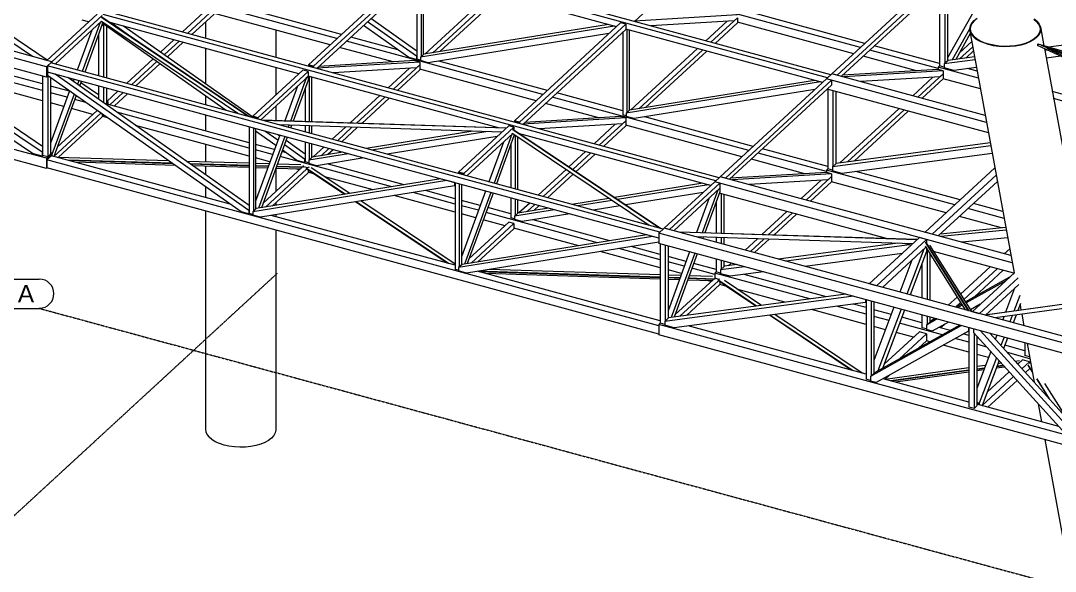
# Model space of a CAD drawing. Header units: millimetres. Extents: x 71565 to 189565, y -51699 to 32301.
# Drawn here: x 86379 to 97863, y 16828 to 22938 of the extents above; entities that cross this region are included whole.
import ezdxf

# ---------------------------------------------------------------- set-up
doc = ezdxf.new("R2010")
doc.units = ezdxf.units.MM
doc.linetypes.add('XKITLINE00', pattern=[0])
doc.linetypes.add('XKITLINE03', pattern=[6, 3, -1, 1, -1])
doc.layers.add('Maillage', color=1, linetype='Continuous', lineweight=0)
doc.layers.add('Piece', color=20, linetype='Continuous', lineweight=0)
doc.styles.add('ARIAL', font='Arial.ttf')

msp = doc.modelspace()

# ---------------------------------------------------------------- linework, layer by layer
at = {"layer": 'Maillage', "color": 0, "linetype": 'XKITLINE03', "lineweight": 0}
for p, q in [((81166, 12712), (89230, 20138)), ((86586, 19746), (137996, 5789))]:
    msp.add_line(p, q, dxfattribs=at)
at = {"layer": 'Maillage', "color": 0, "linetype": 'XKITLINE00', "lineweight": 0}
for p, q in [((86282, 20071), (86586, 20071)), ((86282, 19746), (86586, 19746))]:
    msp.add_line(p, q, dxfattribs=at)
msp.add_arc((86586, 19909), 162, 270, 90, dxfattribs=at)
at = {"layer": 'Piece', "color": 0, "linetype": 'XKITLINE00', "lineweight": 0}
for p, q in [((95335, 22304), (88537, 24150)), ((95372, 22338), (88574, 24184)), ((94335, 23984), (93191, 22930)), ((86664, 22425), (82065, 23673)), ((86726, 22482), (82127, 23730)), ((86664, 22312), (82065, 23560)), ((90753, 23533), (89574, 22448)), ((90810, 23518), (89631, 22433)), ((90810, 23462), (89666, 22408)), ((90777, 23431), (90777, 22513)), ((92993, 22872), (90810, 23465)), ((90823, 23462), (90823, 22538)), ((90847, 23455), (90847, 22561)), ((96563, 23435), (95384, 22350)), ((96620, 23420), (95441, 22334)), ((96620, 23363), (95489, 22322)), ((96578, 23318), (96578, 22436)), ((91605, 23249), (90866, 22568)), ((91662, 23234), (90955, 22583)), ((91710, 23221), (91030, 22595)), ((95700, 22641), (93520, 23233)), ((96636, 23303), (96636, 22463)), ((96667, 23294), (96667, 22492)), ((89890, 22739), (88531, 23108)), ((89940, 22785), (88581, 23154)), ((97040, 23193), (96667, 22528)), ((86509, 22540), (85856, 22982)), ((86672, 22500), (85964, 22978)), ((87227, 23011), (86669, 22497)), ((87284, 22996), (86726, 22482)), ((88900, 21877), (87277, 22974)), ((88911, 21874), (87279, 22977)), ((94094, 21162), (87296, 23007)), ((94131, 21196), (87334, 23041)), ((88409, 23030), (88174, 22813)), ((88525, 23069), (88231, 22798)), ((88525, 23012), (88278, 22785)), ((89814, 22670), (88531, 23018)), ((94335, 23002), (93193, 22932)), ((94335, 22970), (94041, 22700)), ((94335, 22970), (94299, 22937)), ((94335, 22970), (94335, 22914)), ((95750, 22687), (94547, 23013)), ((86511, 21464), (84388, 22898)), ((86616, 21478), (84521, 22894)), ((87277, 22933), (86761, 22457)), ((87133, 22924), (87061, 22944)), ((87262, 22919), (87063, 22375)), ((87284, 22900), (87090, 22368)), ((87277, 22933), (87262, 22919)), ((88789, 21907), (87277, 22929)), ((87284, 22883), (87279, 22885)), ((87284, 22924), (87284, 22900)), ((87284, 22924), (87284, 22883)), ((87301, 22899), (87284, 22883)), ((87286, 22923), (87286, 22888)), ((87299, 22901), (87286, 22888)), ((87296, 22916), (87296, 22903)), ((88659, 21942), (87296, 22903)), ((87301, 22899), (87300, 22897)), ((87300, 22897), (87300, 22311)), ((87331, 22879), (87331, 22303)), ((89468, 22350), (87359, 22923)), ((87382, 22916), (87359, 22923)), ((87692, 22698), (87382, 22916)), ((88954, 21869), (87521, 22879)), ((88432, 22927), (88432, 22743)), ((90686, 22531), (90183, 22885)), ((90771, 22544), (90229, 22927)), ((90777, 22601), (90266, 22961)), ((92970, 22879), (90816, 22532)), ((92905, 22896), (90854, 22566)), ((93037, 22913), (91859, 21828)), ((93095, 22898), (91916, 21812)), ((92993, 22872), (92970, 22879)), ((93095, 22898), (93037, 22913)), ((93095, 22898), (93095, 22841)), ((93193, 22932), (93191, 22930)), ((94299, 22937), (93375, 22881)), ((94220, 22932), (93984, 22715)), ((94335, 22914), (94088, 22687)), ((95625, 22571), (94335, 22922)), ((96917, 22882), (96911, 22852)), ((96932, 22912), (96917, 22882)), ((96924, 22881), (96918, 22852)), ((96940, 22911), (96924, 22881)), ((96957, 22940), (96932, 22912)), ((96964, 22938), (96940, 22911)), ((96997, 22963), (96964, 22938)), ((97654, 22926), (97624, 22953)), ((97662, 22928), (97630, 22955)), ((97654, 22926), (97677, 22898)), ((97662, 22928), (97684, 22899)), ((97677, 22898), (97690, 22869)), ((97684, 22899), (97698, 22869)), ((97690, 22869), (97693, 22839)), ((97698, 22869), (97701, 22839)), ((97698, 22869), (97736, 22661)), ((86622, 21543), (84692, 22847)), ((87167, 22832), (87006, 22391)), ((87242, 22786), (87242, 22327)), ((89212, 22833), (89212, 22532)), ((90566, 22615), (90044, 22757)), ((92909, 22795), (90902, 22472)), ((93095, 22841), (91951, 21788)), ((93062, 22811), (93062, 21893)), ((95278, 22252), (93095, 22845)), ((93107, 22841), (93107, 21917)), ((93132, 22835), (93132, 21940)), ((96911, 22846), (96719, 22504)), ((96919, 22797), (96757, 22509)), ((96911, 22852), (96914, 22821)), ((96914, 22821), (96928, 22791)), ((96914, 22821), (97406, 20139)), ((96918, 22852), (96922, 22821)), ((96922, 22821), (96935, 22792)), ((96928, 22791), (96950, 22762)), ((96935, 22792), (96957, 22764)), ((96982, 22735), (96950, 22762)), ((96988, 22738), (96957, 22764)), ((97648, 22752), (97615, 22727)), ((97655, 22750), (97621, 22725)), ((97672, 22780), (97648, 22752)), ((97680, 22778), (97655, 22750)), ((97687, 22809), (97672, 22780)), ((97695, 22808), (97680, 22778)), ((97693, 22839), (97687, 22809)), ((97701, 22839), (97695, 22808)), ((98640, 22759), (97788, 22646)), ((86664, 21411), (82065, 22660)), ((86622, 22236), (85046, 22664)), ((88080, 22727), (87931, 22590)), ((88137, 22711), (87973, 22560)), ((88184, 22699), (88007, 22536)), ((88432, 22631), (88432, 22237)), ((90512, 22480), (89919, 22641)), ((92175, 22119), (89994, 22711)), ((93890, 22629), (93151, 21948)), ((96578, 22462), (95854, 22658)), ((96935, 22708), (96798, 22582)), ((96946, 22650), (96798, 22514)), ((97021, 22711), (96982, 22735)), ((97027, 22714), (96988, 22738)), ((97068, 22691), (97021, 22711)), ((97072, 22694), (97027, 22714)), ((97120, 22674), (97068, 22691)), ((97124, 22677), (97072, 22694)), ((97177, 22661), (97120, 22674)), ((97179, 22665), (97124, 22677)), ((97237, 22653), (97177, 22661)), ((97238, 22657), (97179, 22665)), ((97298, 22649), (97237, 22653)), ((97299, 22653), (97238, 22657)), ((97360, 22651), (97298, 22649)), ((97359, 22655), (97299, 22653)), ((97419, 22661), (97359, 22655)), ((97421, 22657), (97360, 22651)), ((97475, 22671), (97419, 22661)), ((97479, 22668), (97421, 22657)), ((97528, 22686), (97475, 22671)), ((97532, 22683), (97479, 22668)), ((97575, 22705), (97528, 22686)), ((97580, 22702), (97532, 22683)), ((97615, 22727), (97575, 22705)), ((97621, 22725), (97580, 22702)), ((97667, 22674), (97665, 22668)), ((97665, 22668), (97665, 22668)), ((97666, 22667), (97666, 22666)), ((97669, 22676), (97667, 22674)), ((97667, 22672), (97667, 22671)), ((97667, 22671), (97667, 22670)), ((97667, 22669), (97667, 22668)), ((97667, 22668), (97667, 22668)), ((97667, 22667), (97667, 22667)), ((97667, 22667), (97667, 22667)), ((110108, 16833), (97667, 22664)), ((97669, 22674), (97668, 22674)), ((97669, 22672), (97668, 22672)), ((97670, 22677), (97669, 22676)), ((97669, 22676), (97669, 22675)), ((97669, 22675), (97669, 22674)), ((97669, 22673), (97669, 22672)), ((97670, 22678), (97670, 22677)), ((97671, 22678), (97670, 22678)), ((97670, 22678), (97670, 22677)), ((97670, 22678), (97670, 22678)), ((97672, 22679), (97671, 22678)), ((97671, 22679), (97671, 22678)), ((111981, 18533), (97671, 22679)), ((97671, 22678), (97671, 22678)), ((97671, 22678), (97671, 22678)), ((97682, 22675), (97672, 22679)), ((110740, 17391), (97710, 22663)), ((97742, 22629), (98205, 20105)), ((110139, 16836), (97774, 22631)), ((111379, 17978), (97799, 22635)), ((86664, 21299), (82065, 22547)), ((86622, 22162), (85091, 22578)), ((87848, 22514), (87553, 22242)), ((90771, 22507), (90686, 22531)), ((90777, 22550), (90771, 22544)), ((90771, 22544), (90771, 22507)), ((90773, 22510), (90771, 22507)), ((90777, 22545), (90773, 22542)), ((90773, 22542), (90773, 22510)), ((90816, 22502), (90777, 22513)), ((90854, 22566), (90816, 22532)), ((90816, 22532), (90816, 22495)), ((93947, 22613), (93240, 21962)), ((93995, 22600), (93314, 21974)), ((96322, 22382), (95729, 22543)), ((96563, 22407), (95805, 22613)), ((96966, 22537), (96673, 22498)), ((96954, 22602), (96870, 22524)), ((97782, 22611), (97746, 22606)), ((97923, 22544), (97761, 22523)), ((86726, 22482), (86664, 22425)), ((86664, 22425), (86664, 22312)), ((86676, 22433), (86666, 22423)), ((86666, 22423), (86666, 22317)), ((86726, 22482), (86669, 22497)), ((86713, 22470), (86676, 22436)), ((86676, 22436), (86676, 22368)), ((93474, 20590), (86676, 22436)), ((93511, 20625), (86713, 22470)), ((86724, 22477), (86716, 22469)), ((86724, 22477), (86724, 22467)), ((86726, 22482), (86726, 22467)), ((86726, 22482), (86726, 22467)), ((87890, 22484), (87610, 22227)), ((87925, 22460), (87658, 22214)), ((89212, 22420), (89212, 22114)), ((89631, 22433), (89574, 22448)), ((89574, 22448), (89574, 22433)), ((89578, 22442), (89578, 22432)), ((89626, 22429), (89578, 22442)), ((89618, 22432), (89610, 22424)), ((89626, 22429), (89626, 22419)), ((89631, 22433), (89631, 22418)), ((89667, 22410), (89666, 22408)), ((90810, 22479), (89667, 22410)), ((90753, 22495), (89689, 22430)), ((90773, 22415), (89849, 22358)), ((90694, 22410), (90458, 22193)), ((90810, 22448), (90516, 22178)), ((90810, 22479), (90753, 22495)), ((90810, 22448), (90773, 22415)), ((90810, 22479), (90810, 22448)), ((90810, 22448), (90810, 22392)), ((92099, 22049), (90810, 22399)), ((90902, 22472), (90816, 22495)), ((92225, 22165), (91021, 22491)), ((96563, 22397), (95500, 22332)), ((96578, 22436), (96563, 22422)), ((97010, 22301), (96563, 22422)), ((96563, 22422), (96563, 22397)), ((96620, 22381), (96563, 22397)), ((96629, 22422), (96578, 22436)), ((96973, 22503), (96629, 22458)), ((96673, 22498), (96629, 22458)), ((96629, 22458), (96629, 22415)), ((96735, 22386), (96629, 22415)), ((96988, 22420), (96735, 22386)), ((96995, 22379), (96890, 22407)), ((86622, 22050), (85369, 22390)), ((86622, 22323), (86622, 21441)), ((86681, 22328), (86664, 22312)), ((86676, 22384), (86666, 22387)), ((86679, 22329), (86666, 22317)), ((93461, 20526), (86676, 22368)), ((86761, 22345), (86676, 22368)), ((86676, 22368), (86676, 22331)), ((88825, 20817), (86676, 22331)), ((86681, 22328), (86679, 22326)), ((86679, 22326), (86679, 21426)), ((86710, 22307), (86710, 21454)), ((88910, 20831), (86761, 22345)), ((88916, 20887), (86901, 22307)), ((86969, 22289), (86960, 22265)), ((89512, 22391), (88954, 21877)), ((89569, 22375), (89011, 21861)), ((89569, 22319), (89046, 21837)), ((89547, 22299), (89374, 21824)), ((89569, 22279), (89402, 21823)), ((89569, 22375), (89512, 22391)), ((89569, 22319), (89547, 22299)), ((89569, 22375), (89569, 22319)), ((91681, 21749), (89569, 22323)), ((89569, 22319), (89569, 22279)), ((89582, 22319), (89582, 21818)), ((89607, 22312), (89607, 21817)), ((90810, 22392), (90563, 22165)), ((95322, 22293), (94144, 21207)), ((95384, 22350), (95322, 22293)), ((95379, 22277), (95322, 22293)), ((97100, 21810), (95322, 22293)), ((95372, 22338), (95335, 22304)), ((97085, 21888), (95384, 22350)), ((95441, 22334), (95384, 22350)), ((96620, 22381), (95517, 22314)), ((96584, 22317), (95704, 22263)), ((96505, 22312), (96281, 22106)), ((96620, 22350), (96338, 22091)), ((96620, 22294), (96386, 22078)), ((96620, 22350), (96584, 22317)), ((96620, 22381), (96620, 22350)), ((96620, 22350), (96620, 22294)), ((97031, 22182), (96620, 22294)), ((86920, 22155), (86710, 22212)), ((87026, 22273), (87010, 22230)), ((87053, 22266), (87033, 22214)), ((87242, 22114), (87046, 22247)), ((87242, 22215), (87242, 22067)), ((87300, 22199), (87300, 22026)), ((87331, 22191), (87331, 22025)), ((89452, 22212), (89312, 21826)), ((89536, 22190), (89536, 21819)), ((95255, 22258), (93101, 21912)), ((95190, 22276), (93138, 21946)), ((95194, 22175), (93187, 21852)), ((95379, 22277), (94201, 21192)), ((95379, 22221), (94248, 21179)), ((95278, 22252), (95255, 22258)), ((97121, 21692), (95332, 22177)), ((95338, 22176), (95338, 21294)), ((95379, 22277), (95379, 22221)), ((86921, 22159), (86710, 21581)), ((86896, 22088), (86710, 22138)), ((86971, 22123), (86726, 21452)), ((86994, 22107), (86748, 21432)), ((87101, 22032), (86979, 22065)), ((87459, 22156), (87336, 22042)), ((87517, 22140), (87368, 22004)), ((87564, 22127), (87415, 21991)), ((88432, 22102), (88432, 22004)), ((90365, 22107), (90035, 21803)), ((90422, 22091), (90106, 21801)), ((90469, 22078), (90165, 21799)), ((94460, 21499), (92279, 22091)), ((93062, 21937), (92329, 22136)), ((95395, 22160), (95395, 21321)), ((95426, 22152), (95426, 21349)), ((98049, 22093), (97829, 22152)), ((97987, 22035), (97843, 22074)), ((86858, 21986), (86710, 22026)), ((87227, 21942), (86785, 21535)), ((87180, 21898), (86942, 21963)), ((87230, 21941), (87227, 21942)), ((87346, 22040), (87318, 22013)), ((87331, 22025), (87318, 22013)), ((87344, 22035), (87320, 22012)), ((87346, 22040), (87331, 22044)), ((87340, 22011), (87332, 22004)), ((88916, 21584), (87340, 22011)), ((87344, 22035), (87344, 22010)), ((87346, 22040), (87346, 22010)), ((89212, 21990), (89212, 21830)), ((92797, 21860), (92204, 22021)), ((93138, 21946), (93101, 21912)), ((96125, 21962), (95471, 21360)), ((96182, 21947), (95558, 21372)), ((96229, 21934), (95629, 21381)), ((87270, 21913), (86748, 21432)), ((87284, 21870), (86796, 21420)), ((87284, 21903), (87284, 21870)), ((87284, 21903), (87284, 21870)), ((87290, 21876), (87284, 21870)), ((87286, 21902), (87286, 21875)), ((87290, 21879), (87286, 21875)), ((87290, 21899), (87290, 21876)), ((87343, 21861), (87290, 21876)), ((88916, 21524), (87445, 21924)), ((88432, 21892), (88432, 21715)), ((88954, 21877), (88954, 21862)), ((89011, 21861), (88954, 21877)), ((89006, 21858), (88958, 21871)), ((88958, 21871), (88958, 21861)), ((88998, 21860), (88989, 21852)), ((89006, 21858), (89006, 21848)), ((89011, 21861), (89011, 21847)), ((91770, 21746), (89054, 21835)), ((91768, 21744), (89065, 21832)), ((91916, 21812), (91859, 21828)), ((91859, 21828), (91859, 21813)), ((91863, 21822), (91863, 21812)), ((91911, 21809), (91863, 21822)), ((93095, 21859), (91952, 21789)), ((93037, 21875), (91974, 21810)), ((93095, 21828), (92801, 21557)), ((93095, 21859), (93037, 21875)), ((93095, 21828), (93058, 21795)), ((93101, 21882), (93062, 21893)), ((93095, 21859), (93095, 21828)), ((93095, 21828), (93095, 21772)), ((93101, 21912), (93101, 21875)), ((93187, 21852), (93101, 21875)), ((94509, 21544), (93306, 21871)), ((88916, 21434), (87653, 21777)), ((88916, 21760), (88916, 20800)), ((88962, 21748), (88962, 20824)), ((88986, 21741), (88986, 20847)), ((89211, 21553), (88986, 21711)), ((89233, 21611), (89088, 21714)), ((91720, 21700), (89253, 21781)), ((89294, 21779), (89291, 21770)), ((89356, 21777), (89348, 21755)), ((89385, 21776), (89375, 21748)), ((89536, 21771), (89536, 21704)), ((89582, 21770), (89582, 21691)), ((89607, 21769), (89607, 21685)), ((89985, 21757), (89838, 21622)), ((90056, 21755), (89895, 21606)), ((90115, 21753), (89943, 21594)), ((91397, 21711), (90212, 21520)), ((91543, 21706), (90278, 21503)), ((91797, 21771), (91239, 21257)), ((91854, 21755), (91296, 21241)), ((91664, 21754), (91643, 21751)), ((91854, 21755), (91797, 21771)), ((93469, 20636), (91840, 21728)), ((93480, 20633), (91843, 21730)), ((91854, 21755), (91854, 21723)), ((91903, 21811), (91894, 21803)), ((91911, 21809), (91911, 21799)), ((91916, 21812), (91916, 21797)), ((91952, 21789), (91951, 21788)), ((93058, 21795), (92134, 21738)), ((92979, 21790), (92743, 21573)), ((93095, 21772), (92848, 21544)), ((94384, 21429), (93095, 21779)), ((89254, 21669), (88986, 20937)), ((89311, 21653), (89020, 20857)), ((89337, 21646), (89051, 20862)), ((89251, 21659), (89227, 21676)), ((89536, 21458), (89324, 21608)), ((89536, 21592), (89536, 21371)), ((91669, 21652), (90448, 21456)), ((91840, 21686), (91330, 21217)), ((91737, 21591), (91576, 21150)), ((91832, 21679), (91633, 21135)), ((91854, 21659), (91660, 21127)), ((91840, 21686), (91832, 21679)), ((93356, 20667), (91840, 21683)), ((91854, 21674), (91854, 21659)), ((91867, 21665), (91867, 21071)), ((91892, 21648), (91892, 21064)), ((94037, 21110), (91906, 21688)), ((86622, 21484), (86616, 21478)), ((86616, 21478), (86616, 21435)), ((86622, 21479), (86618, 21475)), ((86618, 21475), (86618, 21438)), ((88432, 21566), (88432, 21371)), ((89195, 21508), (88986, 21564)), ((89175, 21454), (88986, 21505)), ((89325, 21472), (89279, 21485)), ((89445, 21388), (89285, 21501)), ((89530, 21402), (89306, 21560)), ((89582, 21580), (89582, 21395)), ((89607, 21573), (89607, 21418)), ((89954, 21479), (89613, 21424)), ((89744, 21535), (89625, 21426)), ((89801, 21520), (89715, 21440)), ((89849, 21507), (89789, 21452)), ((91821, 21569), (91821, 21084)), ((92650, 21486), (92463, 21315)), ((95338, 21319), (94614, 21516)), ((97148, 21549), (95389, 21315)), ((97141, 21582), (95432, 21355)), ((86616, 21435), (86511, 21464)), ((86618, 21438), (86616, 21435)), ((86679, 21426), (86622, 21441)), ((86726, 21468), (86664, 21411)), ((86664, 21411), (86664, 21299)), ((86724, 21463), (86666, 21410)), ((86666, 21410), (86666, 21304)), ((86670, 21372), (86666, 21373)), ((86720, 21440), (86670, 21394)), ((86670, 21394), (86670, 21304)), ((93461, 19551), (86670, 21394)), ((86710, 21454), (86679, 21426)), ((86726, 21468), (86710, 21473)), ((88705, 20901), (86720, 21440)), ((86724, 21463), (86724, 21439)), ((86726, 21468), (86726, 21438)), ((86726, 21452), (86726, 21438)), ((88021, 21383), (86792, 21421)), ((88060, 21356), (86900, 21391)), ((88067, 21351), (86918, 21386)), ((88092, 21333), (86989, 21367)), ((88916, 21356), (88220, 21377)), ((89145, 21372), (88986, 21415)), ((90498, 21095), (89259, 21431)), ((89530, 21365), (89445, 21388)), ((89536, 21408), (89530, 21402)), ((89530, 21402), (89530, 21365)), ((89532, 21367), (89530, 21365)), ((89536, 21403), (89532, 21399)), ((89532, 21399), (89532, 21367)), ((89576, 21360), (89536, 21371)), ((90019, 21461), (89576, 21390)), ((89613, 21424), (89576, 21390)), ((89576, 21390), (89576, 21353)), ((90190, 21415), (89661, 21329)), ((92707, 21471), (92506, 21286)), ((92754, 21458), (92541, 21262)), ((95082, 21240), (94489, 21401)), ((95322, 21264), (94564, 21470)), ((97163, 21466), (95494, 21244)), ((86670, 21304), (86664, 21299)), ((86670, 21308), (86666, 21304)), ((93461, 19461), (86670, 21304)), ((88916, 21330), (88259, 21350)), ((88916, 21325), (88266, 21345)), ((88916, 21308), (88291, 21327)), ((88432, 21323), (88432, 21228)), ((89137, 21349), (88986, 21354)), ((89128, 21323), (88986, 21328)), ((89126, 21319), (88986, 21323)), ((89120, 21302), (88986, 21306)), ((89498, 21309), (89070, 20915)), ((89555, 21293), (89095, 20869)), ((89569, 21250), (89169, 20881)), ((89479, 21291), (89211, 21299)), ((89212, 21299), (89212, 21045)), ((89497, 21308), (89217, 21316)), ((89510, 21312), (89219, 21321)), ((89489, 21338), (89228, 21346)), ((89241, 21346), (89229, 21349)), ((89471, 21284), (89439, 21292)), ((89513, 21332), (89510, 21312)), ((89510, 21312), (89510, 21308)), ((89513, 21327), (89512, 21321)), ((89564, 21307), (89512, 21321)), ((89580, 21314), (89548, 21301)), ((89548, 21301), (89548, 21298)), ((89981, 21012), (89548, 21301)), ((89975, 21011), (89555, 21292)), ((89569, 21283), (89569, 21250)), ((89631, 21240), (89569, 21257)), ((89661, 21329), (89576, 21353)), ((89974, 21010), (89594, 21265)), ((90033, 21020), (89605, 21307)), ((90635, 21117), (89781, 21349)), ((91239, 21257), (91239, 21242)), ((91296, 21241), (91239, 21257)), ((91291, 21238), (91243, 21251)), ((91243, 21251), (91243, 21240)), ((92432, 21286), (92123, 21002)), ((92475, 21257), (92180, 20986)), ((95322, 21254), (94259, 21189)), ((95338, 21294), (95322, 21280)), ((96746, 20893), (95322, 21280)), ((95322, 21280), (95322, 21254)), ((95379, 21239), (95322, 21254)), ((95389, 21280), (95338, 21294)), ((95432, 21355), (95389, 21315)), ((95389, 21315), (95389, 21273)), ((95494, 21244), (95389, 21273)), ((96808, 20950), (95650, 21265)), ((97192, 21304), (96417, 20590)), ((91109, 21165), (88955, 20818)), ((91044, 21183), (88993, 20853)), ((90290, 21061), (89755, 21207)), ((91195, 21142), (91109, 21165)), ((91195, 21142), (91195, 21105)), ((91197, 21141), (91197, 21112)), ((91201, 21137), (91197, 21137)), ((91201, 21140), (91201, 20179)), ((91283, 21240), (91274, 21232)), ((91291, 21238), (91291, 21227)), ((91296, 21241), (91296, 21226)), ((92510, 21234), (92227, 20973)), ((93949, 21134), (92969, 20976)), ((94082, 21150), (93523, 20636)), ((94139, 21135), (93581, 20621)), ((94144, 21207), (94082, 21150)), ((94139, 21135), (94082, 21150)), ((97385, 20253), (94082, 21150)), ((94131, 21196), (94094, 21162)), ((94139, 21135), (94139, 21078)), ((94201, 21192), (94144, 21207)), ((97371, 20331), (94144, 21207)), ((95379, 21239), (94276, 21171)), ((95343, 21174), (94464, 21121)), ((95264, 21170), (95041, 20964)), ((95379, 21208), (95098, 20948)), ((95379, 21151), (95145, 20936)), ((95379, 21208), (95343, 21174)), ((95379, 21239), (95379, 21208)), ((95379, 21208), (95379, 21151)), ((96652, 20806), (95379, 21151)), ((97207, 21223), (96497, 20568)), ((97220, 21155), (96563, 20551)), ((88432, 21094), (88432, 20975)), ((91195, 21105), (89041, 20758)), ((91201, 20904), (90734, 21031)), ((91201, 20963), (90871, 21053)), ((91201, 21111), (91195, 21105)), ((91201, 21115), (91197, 21112)), ((91246, 21128), (91246, 20204)), ((91271, 21121), (91271, 20227)), ((91539, 21048), (91271, 20317)), ((91596, 21033), (91305, 20237)), ((91622, 21026), (91336, 20242)), ((94015, 21116), (93003, 20953)), ((93953, 21032), (93092, 20894)), ((94139, 21078), (93628, 20608)), ((94117, 21058), (93944, 20585)), ((94139, 21039), (93973, 20584)), ((94037, 21110), (94015, 21116)), ((94139, 21078), (94117, 21058)), ((95990, 20520), (94133, 21024)), ((94139, 21078), (94139, 21039)), ((94154, 21018), (94154, 20578)), ((89212, 20920), (89212, 20888)), ((91111, 20248), (90096, 20928)), ((91115, 20247), (90098, 20928)), ((91126, 20244), (90104, 20929)), ((91201, 20237), (90156, 20938)), ((91201, 20814), (90526, 20997)), ((91480, 20887), (91271, 20944)), ((91821, 20972), (91821, 20750)), ((91867, 20959), (91867, 20775)), ((91892, 20952), (91892, 20798)), ((92029, 20915), (91910, 20805)), ((92909, 20966), (92497, 20900)), ((92943, 20943), (92563, 20882)), ((94022, 20971), (93882, 20587)), ((94097, 20925), (94097, 20580)), ((94185, 21010), (94185, 20577)), ((97281, 20822), (96954, 20910)), ((88432, 20826), (88432, 18405)), ((88910, 20794), (88825, 20817)), ((88916, 20836), (88910, 20831)), ((88910, 20831), (88910, 20794)), ((88912, 20796), (88910, 20794)), ((88916, 20831), (88912, 20828)), ((88912, 20828), (88912, 20796)), ((88955, 20789), (88916, 20800)), ((88993, 20853), (88955, 20818)), ((88955, 20818), (88955, 20781)), ((89212, 20786), (89212, 20764)), ((91460, 20834), (91271, 20885)), ((91430, 20752), (91271, 20795)), ((92783, 20474), (91544, 20811)), ((91821, 20795), (91564, 20865)), ((92304, 20841), (91861, 20769)), ((91898, 20803), (91861, 20769)), ((92239, 20858), (91898, 20803)), ((92475, 20794), (91946, 20709)), ((92086, 20900), (92000, 20820)), ((92134, 20887), (92074, 20832)), ((93032, 20884), (92733, 20836)), ((94884, 20820), (94606, 20564)), ((94941, 20804), (94677, 20561)), ((94989, 20792), (94737, 20559)), ((97295, 20744), (96892, 20853)), ((89041, 20758), (88955, 20781)), ((91201, 20224), (89160, 20778)), ((91797, 20701), (91355, 20294)), ((91854, 20686), (91379, 20249)), ((91756, 20663), (91514, 20729)), ((91854, 20686), (91797, 20701)), ((91861, 20740), (91821, 20750)), ((91854, 20686), (91854, 20629)), ((91861, 20769), (91861, 20732)), ((91946, 20709), (91861, 20732)), ((92920, 20497), (92066, 20728)), ((97267, 20639), (96798, 20766)), ((89212, 20614), (89212, 18395)), ((93329, 20562), (91278, 20232)), ((91854, 20629), (91454, 20261)), ((92575, 20441), (91854, 20637)), ((93523, 20636), (93461, 20579)), ((100373, 18703), (93461, 20579)), ((93461, 20579), (93461, 20466)), ((93511, 20625), (93474, 20590)), ((93581, 20621), (93523, 20636)), ((100435, 18760), (93523, 20636)), ((96329, 20509), (93683, 20593)), ((96326, 20506), (93694, 20590)), ((96497, 20568), (96417, 20590)), ((97314, 20644), (96586, 20571)), ((97319, 20615), (96593, 20542)), ((93394, 20545), (91240, 20198)), ((93461, 20482), (91326, 20138)), ((93461, 20526), (93394, 20545)), ((100373, 18590), (93461, 20466)), ((93477, 20462), (93477, 19580)), ((93534, 20447), (93534, 19607)), ((96279, 20463), (93882, 20539)), ((93927, 20537), (93923, 20528)), ((93955, 20537), (93949, 20521)), ((94097, 20532), (94097, 20480)), ((94154, 20530), (94154, 20465)), ((94185, 20529), (94185, 20456)), ((94556, 20517), (94420, 20393)), ((94627, 20515), (94478, 20377)), ((94687, 20513), (94525, 20364)), ((96114, 20468), (94790, 20292)), ((96243, 20451), (94875, 20269)), ((96355, 20533), (95797, 20019)), ((96435, 20511), (95877, 19997)), ((96261, 20446), (96189, 20466)), ((96435, 20511), (96355, 20533)), ((96418, 20481), (96897, 19720)), ((96421, 20484), (96904, 19718)), ((96435, 20511), (96435, 20462)), ((96468, 20447), (96932, 19711)), ((97335, 20530), (96826, 20479)), ((93477, 20196), (92811, 20377)), ((93477, 20286), (93019, 20410)), ((93477, 20345), (93156, 20432)), ((93565, 20438), (93565, 19636)), ((93804, 20374), (93565, 19720)), ((93861, 20358), (93600, 19645)), ((93887, 20351), (93631, 19649)), ((96162, 20355), (95086, 20212)), ((96425, 20424), (95943, 19979)), ((96404, 20404), (96216, 19905)), ((96435, 20378), (96253, 19895)), ((96425, 20424), (96404, 20404)), ((96418, 20436), (96863, 19730)), ((96435, 20408), (96435, 20378)), ((96442, 20397), (96435, 20399)), ((96439, 20398), (96439, 19845)), ((96470, 20353), (96470, 19836)), ((97403, 20136), (96512, 20378)), ((97357, 20408), (97295, 20352)), ((91278, 20232), (91240, 20198)), ((93765, 20267), (93565, 20321)), ((93745, 20213), (93565, 20262)), ((94097, 20177), (93849, 20244)), ((94097, 20294), (94097, 20151)), ((94192, 20213), (94148, 20173)), ((94154, 20278), (94154, 20178)), ((94185, 20270), (94185, 20207)), ((94329, 20231), (94192, 20213)), ((94264, 20249), (94231, 20218)), ((94321, 20233), (94317, 20229)), ((96269, 20279), (96136, 19927)), ((96382, 20237), (96382, 19860)), ((91240, 20168), (91201, 20179)), ((91240, 20198), (91240, 20161)), ((91326, 20138), (91240, 20161)), ((93477, 19606), (91445, 20157)), ((93477, 20091), (91446, 20157)), ((93477, 20086), (91465, 20152)), ((93477, 20069), (91537, 20132)), ((93477, 20117), (91579, 20179)), ((93715, 20131), (93565, 20172)), ((93707, 20109), (93565, 20114)), ((94058, 20098), (93798, 20106)), ((93808, 20106), (93799, 20109)), ((94082, 20122), (93829, 20191)), ((94097, 20151), (94082, 20137)), ((95140, 19850), (94082, 20137)), ((94082, 20137), (94082, 20081)), ((94148, 20138), (94097, 20151)), ((94414, 20208), (94148, 20173)), ((94148, 20173), (94148, 20130)), ((94253, 20102), (94148, 20130)), ((94624, 20151), (94253, 20102)), ((95323, 19874), (94409, 20122)), ((97139, 20208), (96810, 19905)), ((97219, 20186), (96848, 19845)), ((97409, 20142), (96939, 19709)), ((97285, 20168), (96967, 19875)), ((93698, 20084), (93565, 20088)), ((93696, 20079), (93565, 20083)), ((93690, 20062), (93565, 20066)), ((94068, 20068), (93640, 19674)), ((94125, 20052), (93697, 19658)), ((94139, 20009), (93768, 19668)), ((94049, 20051), (93781, 20059)), ((94067, 20067), (93787, 20076)), ((94080, 20071), (93789, 20081)), ((94041, 20043), (94008, 20052)), ((94082, 20084), (94080, 20071)), ((94080, 20071), (94080, 20068)), ((94131, 20067), (94082, 20081)), ((94137, 20069), (94116, 20061)), ((94116, 20061), (94116, 20058)), ((94548, 19771), (94116, 20061)), ((94542, 19770), (94125, 20051)), ((94139, 20041), (94139, 20009)), ((94217, 19988), (94139, 20009)), ((94540, 19770), (94180, 20012)), ((94602, 19778), (94191, 20054)), ((95877, 19997), (95797, 20019)), ((97356, 20092), (96865, 19818)), ((97312, 20052), (96872, 19806)), ((97452, 20085), (97019, 19687)), ((97457, 20011), (97089, 19672)), ((97434, 19990), (97434, 19987)), ((95623, 19880), (93528, 19601)), ((95538, 19903), (93571, 19641)), ((94861, 19813), (94340, 19954)), ((96774, 19871), (96675, 19781)), ((98608, 19883), (97079, 19671)), ((98604, 19880), (97086, 19669)), ((97411, 19969), (97311, 19703)), ((97468, 19887), (97404, 19716)), ((95756, 19812), (93633, 19530)), ((95762, 19681), (95435, 19770)), ((95762, 19755), (95618, 19794)), ((95756, 19844), (95756, 19812)), ((95762, 19818), (95756, 19812)), ((95758, 19843), (95758, 19819)), ((95762, 19823), (95758, 19819)), ((95762, 19842), (95762, 18960)), ((95819, 19826), (95819, 18996)), ((95850, 19818), (95850, 19024)), ((96072, 19758), (95850, 19167)), ((96812, 19811), (96755, 19759)), ((96822, 19794), (96757, 19758)), ((96830, 19783), (96776, 19753)), ((97028, 19791), (96920, 19730)), ((98546, 19827), (97196, 19639)), ((97477, 19800), (97447, 19722)), ((97471, 19785), (97482, 19727)), ((93571, 19641), (93528, 19601)), ((95596, 19060), (94689, 19670)), ((95599, 19059), (94690, 19671)), ((95611, 19056), (94696, 19671)), ((95719, 19027), (94750, 19679)), ((95762, 19568), (95157, 19733)), ((96043, 19679), (95850, 19731)), ((96017, 19612), (95850, 19657)), ((96152, 19736), (95894, 19051)), ((96190, 19726), (95946, 19080)), ((96382, 19586), (96160, 19647)), ((96382, 19674), (96382, 19531)), ((96439, 19658), (96439, 19567)), ((96470, 19650), (96470, 19596)), ((97019, 19687), (96939, 19709)), ((97292, 19653), (97279, 19617)), ((97385, 19666), (97358, 19595)), ((97428, 19672), (97396, 19585)), ((97490, 19680), (97514, 19553)), ((93477, 19580), (93461, 19566)), ((100373, 17689), (93461, 19566)), ((93461, 19566), (93461, 19453)), ((93528, 19566), (93477, 19580)), ((93528, 19601), (93528, 19559)), ((93633, 19530), (93528, 19559)), ((95762, 19015), (93789, 19551)), ((96823, 19554), (95813, 18990)), ((95979, 19509), (95850, 19544)), ((96804, 19559), (95856, 19030)), ((96610, 19451), (96135, 19580)), ((96433, 19517), (96382, 19531)), ((96552, 19628), (96433, 19561)), ((96476, 19601), (96433, 19561)), ((96433, 19561), (96433, 19510)), ((96533, 19633), (96476, 19601)), ((96519, 19637), (96486, 19607)), ((96676, 19594), (96495, 19493)), ((96699, 19501), (96571, 19535)), ((96639, 19573), (96592, 19530)), ((96898, 19533), (96898, 19493)), ((96901, 19533), (96901, 19501)), ((96904, 19532), (96904, 18650)), ((100373, 17577), (93461, 19453)), ((96898, 19493), (95875, 18922)), ((96355, 19486), (95963, 19125)), ((96289, 19425), (96096, 19478)), ((96435, 19464), (96129, 19182)), ((96435, 19464), (96355, 19486)), ((96495, 19493), (96433, 19510)), ((96435, 19464), (96435, 19386)), ((96904, 19371), (96753, 19412)), ((96904, 19445), (96842, 19462)), ((96904, 19499), (96898, 19493)), ((96904, 19517), (96901, 19515)), ((96904, 19505), (96901, 19501)), ((96955, 19518), (96955, 19478)), ((96955, 19478), (97978, 18351)), ((96961, 19471), (96961, 18634)), ((96992, 19437), (96992, 18663)), ((97011, 19416), (96992, 19421)), ((97031, 19497), (98041, 18385)), ((97136, 19469), (98047, 18466)), ((97215, 19448), (97197, 19402)), ((97295, 19426), (97260, 19333)), ((97332, 19416), (97289, 19301)), ((96435, 19386), (96346, 19304)), ((96474, 19375), (96435, 19386)), ((96904, 19258), (96617, 19336)), ((97101, 19317), (96992, 19347)), ((97525, 19276), (97302, 19337)), ((97525, 19363), (97525, 19221)), ((97550, 19357), (97629, 18927)), ((97147, 19267), (96992, 18857)), ((97121, 19199), (96992, 19234)), ((97209, 19198), (97019, 18695)), ((97581, 19187), (97331, 19255)), ((97577, 19207), (97525, 19221)), ((96904, 19087), (95973, 18958)), ((97089, 19113), (96992, 19099)), ((97078, 19084), (96992, 19072)), ((97076, 19079), (96992, 19068)), ((97238, 19166), (97051, 18669)), ((97303, 19095), (97206, 19081)), ((97290, 19109), (97212, 19098)), ((97286, 19113), (97214, 19103)), ((97264, 19137), (97225, 19132)), ((97467, 19165), (97418, 19158)), ((97455, 19136), (97440, 19134)), ((97449, 19131), (97444, 19130)), ((97498, 19176), (97446, 19128)), ((97578, 19154), (97493, 19076)), ((97578, 19154), (97498, 19176)), ((97578, 19075), (97532, 19033)), ((97559, 19118), (97607, 19041)), ((97559, 19114), (97609, 19035)), ((97578, 19154), (97578, 19135)), ((97578, 19084), (97578, 19075)), ((97584, 19074), (97578, 19075)), ((95813, 18946), (95762, 18960)), ((95856, 19030), (95813, 18990)), ((95813, 18990), (95813, 18939)), ((96904, 18705), (95951, 18964)), ((96019, 19002), (95971, 18958)), ((96904, 19060), (96039, 18940)), ((96904, 19056), (96050, 18937)), ((96904, 19039), (96089, 18926)), ((97070, 19062), (96992, 19052)), ((97399, 18989), (97048, 18666)), ((97351, 19041), (97106, 18815)), ((97655, 18962), (97787, 18752)), ((97656, 18965), (97796, 18742)), ((95875, 18922), (95813, 18939)), ((97438, 18946), (97114, 18648)), ((97744, 18911), (97975, 18545)), ((96961, 18634), (96904, 18650)), ((96992, 18663), (96961, 18634)), ((97019, 18695), (96992, 18702)), ((97015, 18690), (96992, 18696)), ((97903, 18434), (96992, 18681)), ((97015, 18690), (97015, 18675)), ((97019, 18695), (97019, 18674)), ((97051, 18669), (97048, 18666)), ((97672, 18688), (97709, 18487)), ((88432, 18405), (88435, 18374)), ((88435, 18374), (88448, 18344)), ((89212, 18395), (89205, 18364)), ((88448, 18344), (88470, 18316)), ((88500, 18289), (88470, 18316)), ((88539, 18266), (88500, 18289)), ((88584, 18245), (88539, 18266)), ((89131, 18281), (89090, 18258)), ((89164, 18307), (89131, 18281)), ((89189, 18335), (89164, 18307)), ((89205, 18364), (89189, 18335)), ((97745, 18290), (99369, 9438)), ((88636, 18228), (88584, 18245)), ((88691, 18216), (88636, 18228)), ((88751, 18208), (88691, 18216)), ((88811, 18205), (88751, 18208)), ((88873, 18207), (88811, 18205)), ((88932, 18213), (88873, 18207)), ((88990, 18224), (88932, 18213)), ((89043, 18239), (88990, 18224)), ((89090, 18258), (89043, 18239))]:
    msp.add_line(p, q, dxfattribs=at)

# ---------------------------------------------------------------- texts
at = {"layer": 'Maillage', "color": 0, "style": 'ARIAL'}
msp.add_text('A', height=195, dxfattribs=at).set_placement((86347, 19811))

doc.saveas('drawing.dxf')
